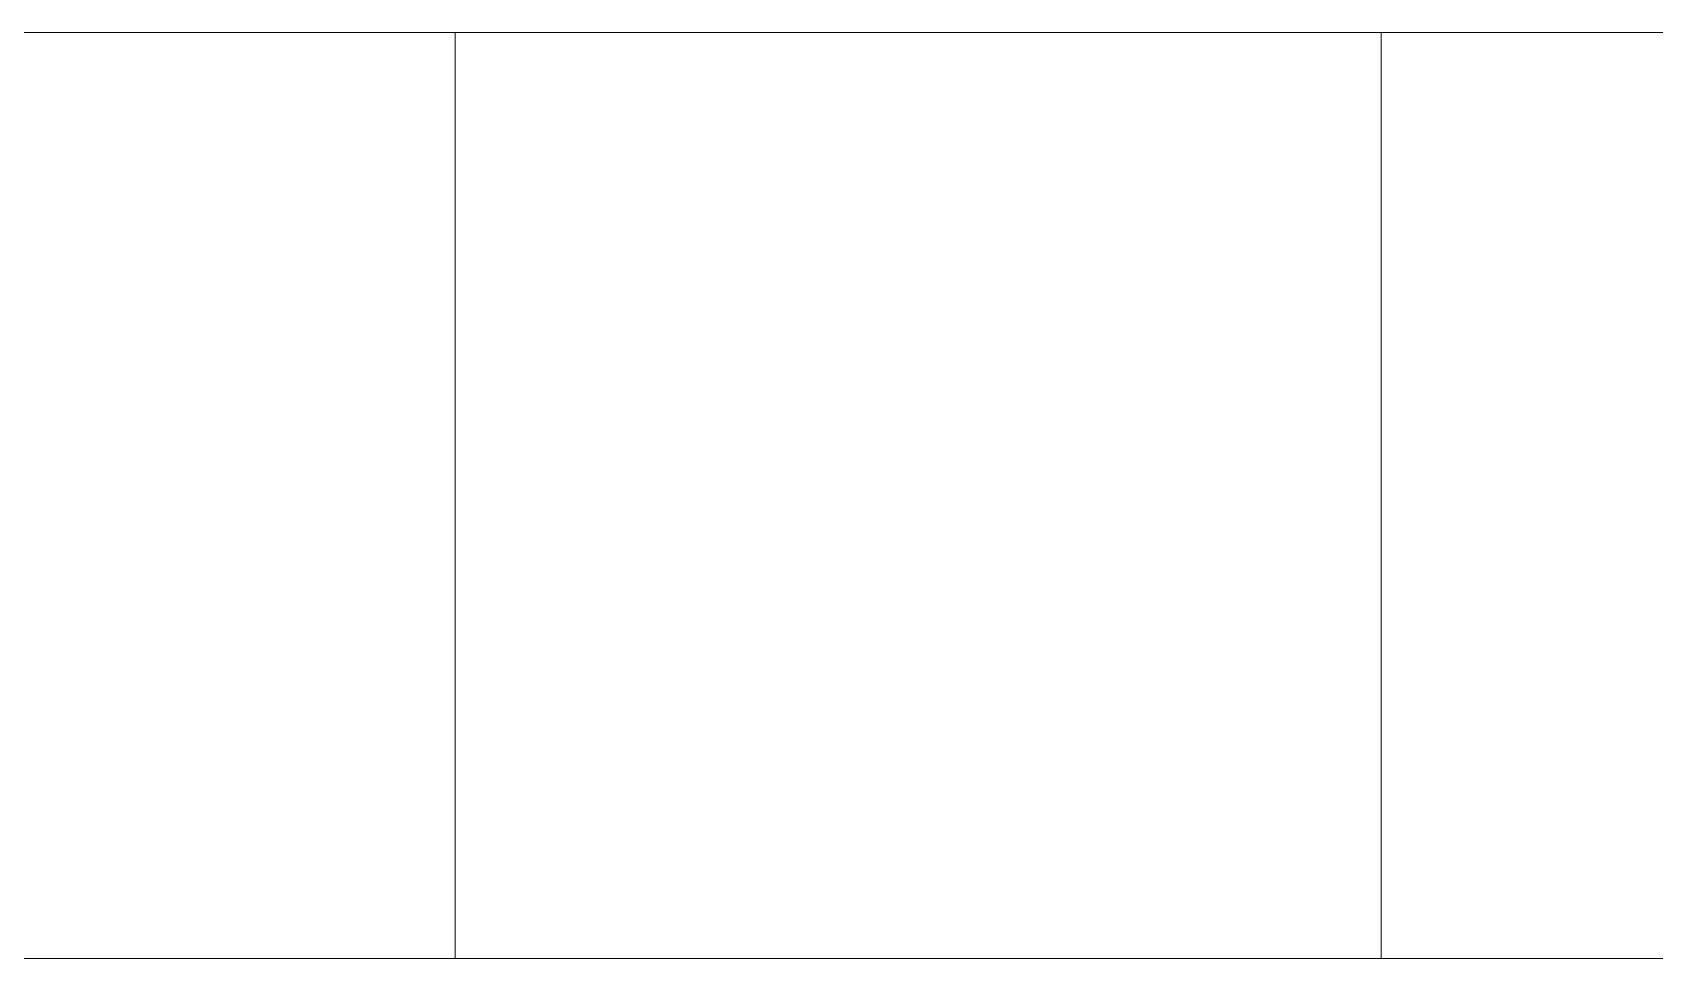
# Model space of a CAD drawing. Header units: metres. Extents: x -400 to 2000400, y -400 to 948520.
# Drawn here: x 554320 to 729545, y 0 to 100000 of the extents above; entities that cross this region are included whole.
import ezdxf

# ---------------------------------------------------------------- set-up
doc = ezdxf.new("R2010")
doc.units = ezdxf.units.M
doc.header["$LTSCALE"] = 1600
doc.layers.add('1', color=7, linetype='Continuous', lineweight=25)
doc.layers.add('3', color=7, linetype='Continuous', lineweight=13)

msp = doc.modelspace()

# ---------------------------------------------------------------- linework, layer by layer
at = {"layer": '1'}
msp.add_spline([(665751, 169924), (665751, 169863), (665690, 169863), (665690, 169802), (665690, 169741), (665690, 169741), (665651, 169778)], degree=3, dxfattribs=at)
at = {"layer": '3'}
for p, q in [((600000, 100000), (600000, 0)), ((700000, 100000), (700000, 0))]:
    msp.add_line(p, q, dxfattribs=at)
for points in [[(100000, 100000), (200000, 100000), (300000, 100000), (400000, 100000), (500000, 100000), (600000, 100000), (700000, 100000), (800000, 100000)], [(100000, 0), (200000, 0), (300000, 0), (400000, 0), (500000, 0), (600000, 0), (700000, 0), (800000, 0)]]:
    msp.add_spline(points, degree=3, dxfattribs=at)

doc.saveas('drawing.dxf')
